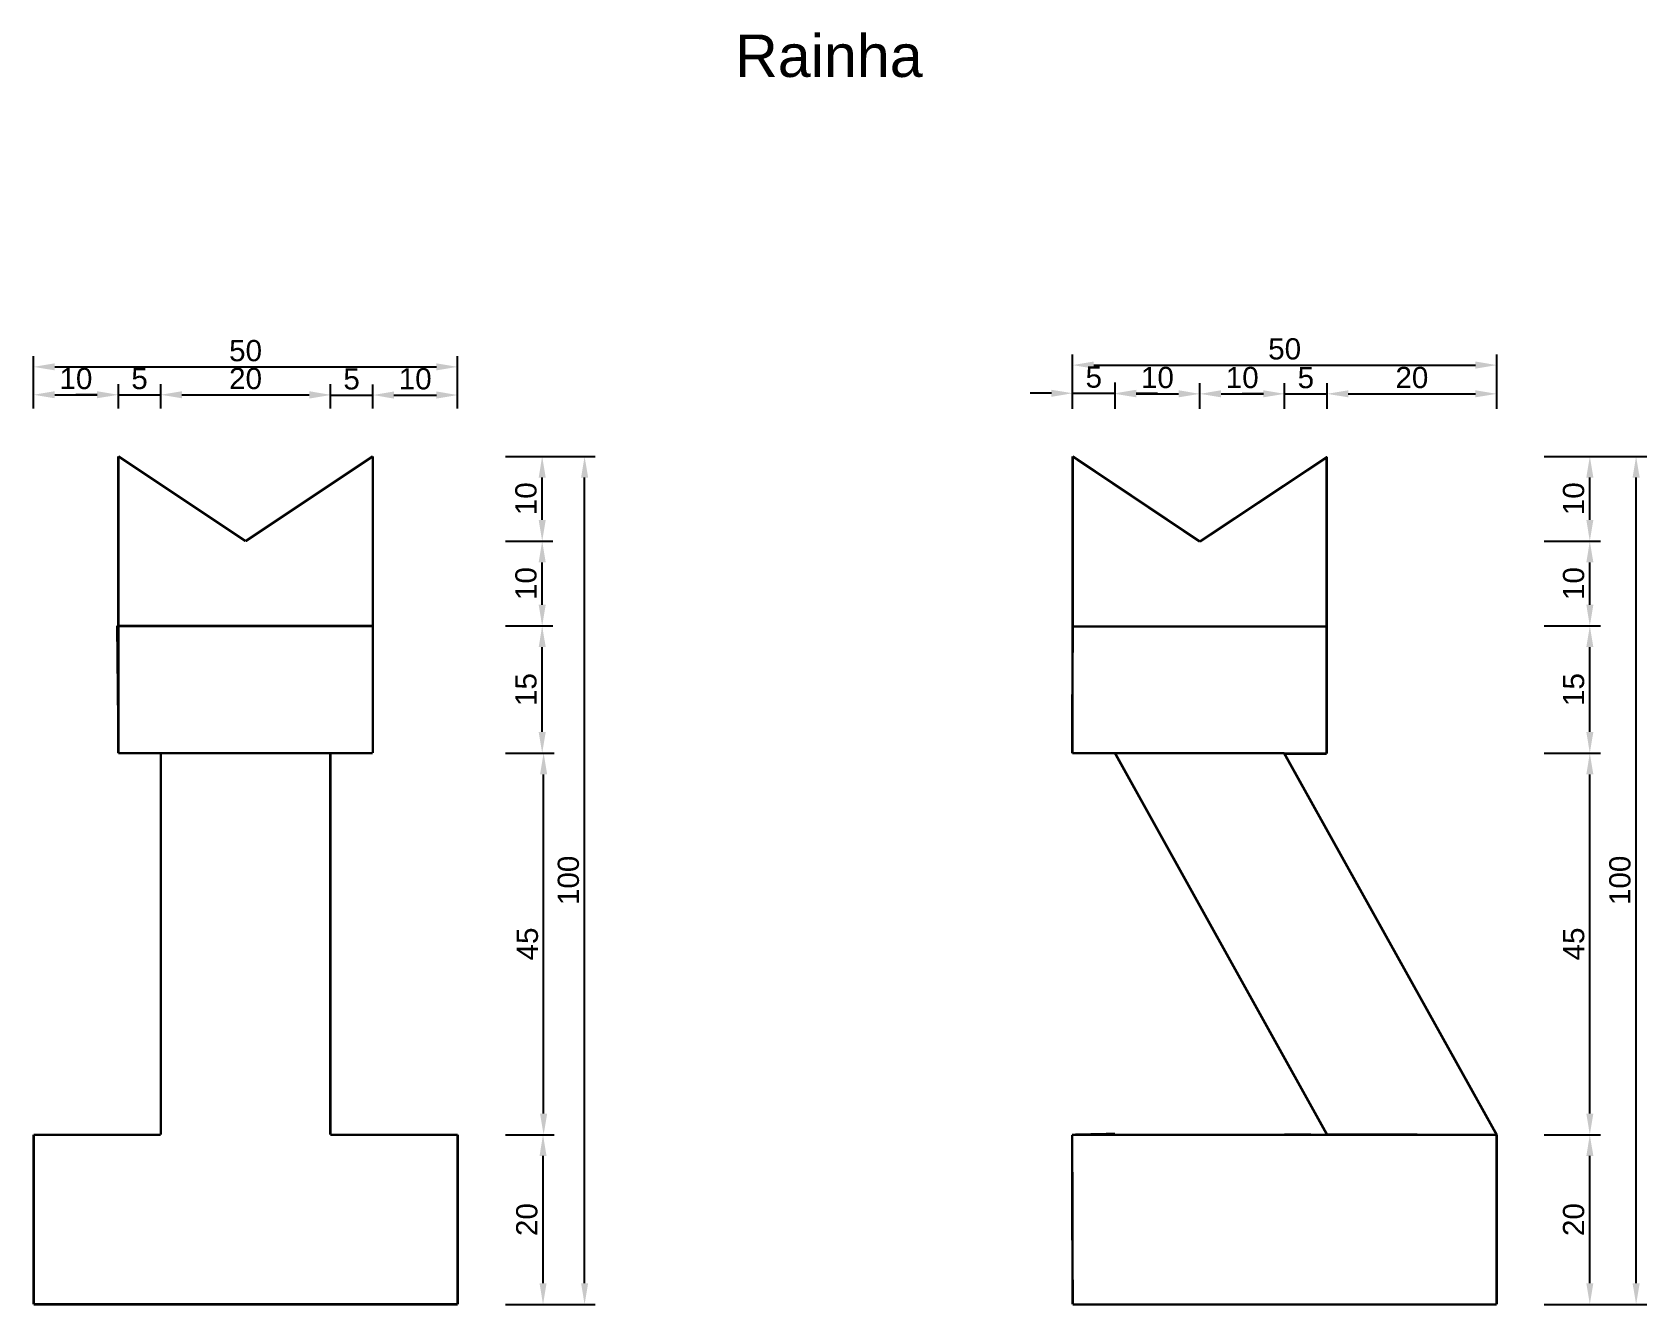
# Model space of a CAD drawing. Header units: millimetres. Extents: x -220846 to -220348, y 0 to 1408771.
# Drawn here: x -220550.8 to -220360.5, y 1408382.7 to 1408532.9 of the extents above; entities that cross this region are included whole.
import ezdxf

# ---------------------------------------------------------------- set-up
doc = ezdxf.new("R2010")
doc.units = ezdxf.units.MM
doc.styles.add('Anotativo', font='arial.ttf')
doc.styles.get("Standard").update_dxf_attribs({"font": 'arial.ttf'})
doc.dimstyles.new('ISO-25', dxfattribs={"dimtxt": 2.5, "dimasz": 2.5, "dimexe": 1.25, "dimexo": 0.625, "dimtad": 1, "dimtxsty": 'Standard', "dimcen": 2.5, "dimadec": 0, "dimazin": 0, "dimtfac": 1, "dimtmove": 0, "dimatfit": 1, "dimfxl": 1, "dimarcsym": 0})

# ---------------------------------------------------------------- blocks, each defined once
blk = doc.blocks.new('*D159')
at = {"color": 0, "lineweight": -2, "transparency": 16777216}
for p, q in [((-220495.06, 1408482.86), (-220484.47, 1408482.86)), ((-220485.72, 1408385.36), (-220485.72, 1408480.36)), ((-220495.06, 1408382.86), (-220484.47, 1408382.86))]:
    blk.add_line(p, q, dxfattribs=at)
at = {"color": 0, "transparency": 16777216}
for points in [[(-220486.13, 1408480.36), (-220485.3, 1408480.36), (-220485.72, 1408482.86)], [(-220486.13, 1408385.36), (-220485.3, 1408385.36), (-220485.72, 1408382.86)]]:
    blk.add_solid(points, dxfattribs=at)
at = {"layer": 'Defpoints', "color": 0, "transparency": 16777216}
for p in [(-220495.69, 1408482.86), (-220485.72, 1408482.86), (-220495.69, 1408382.86)]:
    blk.add_point(p, dxfattribs=at)
at = {"color": 0, "transparency": 16777216, "insert": (-220487.62, 1408432.86), "char_height": 2.5, "attachment_point": 5, "rotation": 90}
blk.add_mtext('100', dxfattribs=at)
blk = doc.blocks.new('*D160')
at = {"color": 0, "lineweight": -2, "transparency": 16777216}
for p, q in [((-220495.06, 1408402.86), (-220489.37, 1408402.86)), ((-220490.62, 1408385.36), (-220490.62, 1408400.36)), ((-220495.06, 1408382.86), (-220489.37, 1408382.86))]:
    blk.add_line(p, q, dxfattribs=at)
at = {"color": 0, "transparency": 16777216}
for points in [[(-220491.03, 1408400.36), (-220490.2, 1408400.36), (-220490.62, 1408402.86)], [(-220491.03, 1408385.36), (-220490.2, 1408385.36), (-220490.62, 1408382.86)]]:
    blk.add_solid(points, dxfattribs=at)
at = {"layer": 'Defpoints', "color": 0, "transparency": 16777216}
for p in [(-220495.69, 1408402.86), (-220490.62, 1408402.86), (-220495.69, 1408382.86)]:
    blk.add_point(p, dxfattribs=at)
at = {"color": 0, "transparency": 16777216, "insert": (-220492.52, 1408392.86), "char_height": 2.5, "attachment_point": 5, "rotation": 90}
blk.add_mtext('20', dxfattribs=at)
blk = doc.blocks.new('*D161')
at = {"color": 0, "lineweight": -2, "transparency": 16777216}
for p, q in [((-220495.06, 1408447.86), (-220489.3, 1408447.86)), ((-220490.55, 1408405.36), (-220490.55, 1408445.36)), ((-220495.06, 1408402.86), (-220489.3, 1408402.86))]:
    blk.add_line(p, q, dxfattribs=at)
at = {"color": 0, "transparency": 16777216}
for points in [[(-220490.97, 1408445.36), (-220490.13, 1408445.36), (-220490.55, 1408447.86)], [(-220490.97, 1408405.36), (-220490.13, 1408405.36), (-220490.55, 1408402.86)]]:
    blk.add_solid(points, dxfattribs=at)
at = {"layer": 'Defpoints', "color": 0, "transparency": 16777216}
for p in [(-220495.69, 1408447.86), (-220490.55, 1408447.86), (-220495.69, 1408402.86)]:
    blk.add_point(p, dxfattribs=at)
at = {"color": 0, "transparency": 16777216, "insert": (-220492.45, 1408425.36), "char_height": 2.5, "attachment_point": 5, "rotation": 90}
blk.add_mtext('45', dxfattribs=at)
blk = doc.blocks.new('*D162')
at = {"color": 0, "lineweight": -2, "transparency": 16777216}
for p, q in [((-220495.06, 1408462.86), (-220489.47, 1408462.86)), ((-220490.72, 1408450.36), (-220490.72, 1408460.36)), ((-220495.06, 1408447.86), (-220489.47, 1408447.86))]:
    blk.add_line(p, q, dxfattribs=at)
at = {"color": 0, "transparency": 16777216}
for points in [[(-220491.13, 1408460.36), (-220490.3, 1408460.36), (-220490.72, 1408462.86)], [(-220491.13, 1408450.36), (-220490.3, 1408450.36), (-220490.72, 1408447.86)]]:
    blk.add_solid(points, dxfattribs=at)
at = {"layer": 'Defpoints', "color": 0, "transparency": 16777216}
for p in [(-220495.69, 1408462.86), (-220490.72, 1408462.86), (-220495.69, 1408447.86)]:
    blk.add_point(p, dxfattribs=at)
at = {"color": 0, "transparency": 16777216, "insert": (-220492.62, 1408455.36), "char_height": 2.5, "attachment_point": 5, "rotation": 90}
blk.add_mtext('15', dxfattribs=at)
blk = doc.blocks.new('*D163')
at = {"color": 0, "lineweight": -2, "transparency": 16777216}
for p, q in [((-220495.06, 1408472.86), (-220489.47, 1408472.86)), ((-220490.72, 1408465.36), (-220490.72, 1408470.36)), ((-220495.06, 1408462.86), (-220489.47, 1408462.86))]:
    blk.add_line(p, q, dxfattribs=at)
at = {"color": 0, "transparency": 16777216}
for points in [[(-220491.13, 1408470.36), (-220490.3, 1408470.36), (-220490.72, 1408472.86)], [(-220491.13, 1408465.36), (-220490.3, 1408465.36), (-220490.72, 1408462.86)]]:
    blk.add_solid(points, dxfattribs=at)
at = {"layer": 'Defpoints', "color": 0, "transparency": 16777216}
for p in [(-220495.69, 1408472.86), (-220490.72, 1408472.86), (-220495.69, 1408462.86)]:
    blk.add_point(p, dxfattribs=at)
at = {"color": 0, "transparency": 16777216, "insert": (-220492.62, 1408467.86), "char_height": 2.5, "attachment_point": 5, "rotation": 90}
blk.add_mtext('10', dxfattribs=at)
blk = doc.blocks.new('*D164')
at = {"color": 0, "lineweight": -2, "transparency": 16777216}
for p, q in [((-220495.06, 1408482.86), (-220489.47, 1408482.86)), ((-220490.72, 1408475.36), (-220490.72, 1408480.36)), ((-220495.06, 1408472.86), (-220489.47, 1408472.86))]:
    blk.add_line(p, q, dxfattribs=at)
at = {"color": 0, "transparency": 16777216}
for points in [[(-220491.13, 1408480.36), (-220490.3, 1408480.36), (-220490.72, 1408482.86)], [(-220491.13, 1408475.36), (-220490.3, 1408475.36), (-220490.72, 1408472.86)]]:
    blk.add_solid(points, dxfattribs=at)
at = {"layer": 'Defpoints', "color": 0, "transparency": 16777216}
for p in [(-220495.69, 1408482.86), (-220490.72, 1408482.86), (-220495.69, 1408472.86)]:
    blk.add_point(p, dxfattribs=at)
at = {"color": 0, "transparency": 16777216, "insert": (-220492.62, 1408477.86), "char_height": 2.5, "attachment_point": 5, "rotation": 90}
blk.add_mtext('10', dxfattribs=at)
blk = doc.blocks.new('*D165')
at = {"color": 0, "lineweight": -2, "transparency": 16777216}
for p, q in [((-220550.69, 1408488.49), (-220550.69, 1408494.66)), ((-220548.19, 1408493.41), (-220503.19, 1408493.41)), ((-220500.69, 1408488.49), (-220500.69, 1408494.66))]:
    blk.add_line(p, q, dxfattribs=at)
at = {"color": 0, "transparency": 16777216}
for points in [[(-220548.19, 1408493.83), (-220548.19, 1408493), (-220550.69, 1408493.41)], [(-220503.19, 1408493.83), (-220503.19, 1408493), (-220500.69, 1408493.41)]]:
    blk.add_solid(points, dxfattribs=at)
at = {"layer": 'Defpoints', "color": 0, "transparency": 16777216}
for p in [(-220500.69, 1408493.41), (-220550.69, 1408487.86), (-220500.69, 1408487.86)]:
    blk.add_point(p, dxfattribs=at)
at = {"color": 0, "transparency": 16777216, "insert": (-220525.69, 1408495.31), "char_height": 2.5, "attachment_point": 5}
blk.add_mtext('50', dxfattribs=at)
blk = doc.blocks.new('*D166')
at = {"color": 0, "lineweight": -2, "transparency": 16777216}
for p, q in [((-220550.69, 1408488.49), (-220550.69, 1408491.37)), ((-220540.69, 1408488.49), (-220540.69, 1408491.37)), ((-220548.19, 1408490.12), (-220543.19, 1408490.12))]:
    blk.add_line(p, q, dxfattribs=at)
at = {"color": 0, "transparency": 16777216}
for points in [[(-220548.19, 1408490.54), (-220548.19, 1408489.71), (-220550.69, 1408490.12)], [(-220543.19, 1408490.54), (-220543.19, 1408489.71), (-220540.69, 1408490.12)]]:
    blk.add_solid(points, dxfattribs=at)
at = {"layer": 'Defpoints', "color": 0, "transparency": 16777216}
for p in [(-220540.69, 1408490.12), (-220550.69, 1408487.86), (-220540.69, 1408487.86)]:
    blk.add_point(p, dxfattribs=at)
at = {"color": 0, "transparency": 16777216, "insert": (-220545.69, 1408492.02), "char_height": 2.5, "attachment_point": 5}
blk.add_mtext('10', dxfattribs=at)
blk = doc.blocks.new('*D167')
at = {"color": 0, "lineweight": -2, "transparency": 16777216}
for p, q in [((-220540.69, 1408488.49), (-220540.69, 1408491.37)), ((-220535.69, 1408488.49), (-220535.69, 1408491.37)), ((-220543.19, 1408490.12), (-220545.69, 1408490.12)), ((-220540.69, 1408490.12), (-220535.69, 1408490.12)), ((-220533.19, 1408490.12), (-220530.69, 1408490.12))]:
    blk.add_line(p, q, dxfattribs=at)
at = {"color": 0, "transparency": 16777216}
for points in [[(-220543.19, 1408490.54), (-220543.19, 1408489.71), (-220540.69, 1408490.12)], [(-220533.19, 1408490.54), (-220533.19, 1408489.71), (-220535.69, 1408490.12)]]:
    blk.add_solid(points, dxfattribs=at)
at = {"layer": 'Defpoints', "color": 0, "transparency": 16777216}
for p in [(-220535.69, 1408490.12), (-220540.69, 1408487.86), (-220535.69, 1408487.86)]:
    blk.add_point(p, dxfattribs=at)
at = {"color": 0, "transparency": 16777216, "insert": (-220538.19, 1408492.02), "char_height": 2.5, "attachment_point": 5}
blk.add_mtext('5', dxfattribs=at)
blk = doc.blocks.new('*D168')
at = {"color": 0, "lineweight": -2, "transparency": 16777216}
for p, q in [((-220535.69, 1408488.49), (-220535.69, 1408491.37)), ((-220515.69, 1408488.49), (-220515.69, 1408491.37)), ((-220533.19, 1408490.12), (-220518.19, 1408490.12))]:
    blk.add_line(p, q, dxfattribs=at)
at = {"color": 0, "transparency": 16777216}
for points in [[(-220533.19, 1408490.54), (-220533.19, 1408489.71), (-220535.69, 1408490.12)], [(-220518.19, 1408490.54), (-220518.19, 1408489.71), (-220515.69, 1408490.12)]]:
    blk.add_solid(points, dxfattribs=at)
at = {"layer": 'Defpoints', "color": 0, "transparency": 16777216}
for p in [(-220515.69, 1408490.12), (-220535.69, 1408487.86), (-220515.69, 1408487.86)]:
    blk.add_point(p, dxfattribs=at)
at = {"color": 0, "transparency": 16777216, "insert": (-220525.69, 1408492.02), "char_height": 2.5, "attachment_point": 5}
blk.add_mtext('20', dxfattribs=at)
blk = doc.blocks.new('*D169')
at = {"color": 0, "lineweight": -2, "transparency": 16777216}
for p, q in [((-220515.69, 1408488.49), (-220515.69, 1408491.34)), ((-220510.69, 1408488.49), (-220510.69, 1408491.34)), ((-220518.19, 1408490.09), (-220520.69, 1408490.09)), ((-220515.69, 1408490.09), (-220510.69, 1408490.09)), ((-220508.19, 1408490.09), (-220505.69, 1408490.09))]:
    blk.add_line(p, q, dxfattribs=at)
at = {"color": 0, "transparency": 16777216}
for points in [[(-220518.19, 1408490.51), (-220518.19, 1408489.67), (-220515.69, 1408490.09)], [(-220508.19, 1408490.51), (-220508.19, 1408489.67), (-220510.69, 1408490.09)]]:
    blk.add_solid(points, dxfattribs=at)
at = {"layer": 'Defpoints', "color": 0, "transparency": 16777216}
for p in [(-220510.69, 1408490.09), (-220515.69, 1408487.86), (-220510.69, 1408487.86)]:
    blk.add_point(p, dxfattribs=at)
at = {"color": 0, "transparency": 16777216, "insert": (-220513.19, 1408491.98), "char_height": 2.5, "attachment_point": 5}
blk.add_mtext('5', dxfattribs=at)
blk = doc.blocks.new('*D170')
at = {"color": 0, "lineweight": -2, "transparency": 16777216}
for p, q in [((-220510.69, 1408488.49), (-220510.69, 1408491.34)), ((-220500.69, 1408488.49), (-220500.69, 1408491.34)), ((-220508.19, 1408490.09), (-220503.19, 1408490.09))]:
    blk.add_line(p, q, dxfattribs=at)
at = {"color": 0, "transparency": 16777216}
for points in [[(-220508.19, 1408490.51), (-220508.19, 1408489.67), (-220510.69, 1408490.09)], [(-220503.19, 1408490.51), (-220503.19, 1408489.67), (-220500.69, 1408490.09)]]:
    blk.add_solid(points, dxfattribs=at)
at = {"layer": 'Defpoints', "color": 0, "transparency": 16777216}
for p in [(-220500.69, 1408490.09), (-220510.69, 1408487.86), (-220500.69, 1408487.86)]:
    blk.add_point(p, dxfattribs=at)
at = {"color": 0, "transparency": 16777216, "insert": (-220505.69, 1408491.99), "char_height": 2.5, "attachment_point": 5}
blk.add_mtext('10', dxfattribs=at)
blk = doc.blocks.new('*D171')
at = {"color": 0, "lineweight": -2, "transparency": 16777216}
for p, q in [((-220372.57, 1408482.86), (-220360.49, 1408482.86)), ((-220361.74, 1408385.36), (-220361.74, 1408480.36)), ((-220372.57, 1408382.86), (-220360.49, 1408382.86))]:
    blk.add_line(p, q, dxfattribs=at)
at = {"color": 0, "transparency": 16777216}
for points in [[(-220362.16, 1408480.36), (-220361.32, 1408480.36), (-220361.74, 1408482.86)], [(-220362.16, 1408385.36), (-220361.32, 1408385.36), (-220361.74, 1408382.86)]]:
    blk.add_solid(points, dxfattribs=at)
at = {"layer": 'Defpoints', "color": 0, "transparency": 16777216}
for p in [(-220373.19, 1408482.86), (-220361.74, 1408482.86), (-220373.19, 1408382.86)]:
    blk.add_point(p, dxfattribs=at)
at = {"color": 0, "transparency": 16777216, "insert": (-220363.64, 1408432.86), "char_height": 2.5, "attachment_point": 5, "rotation": 90}
blk.add_mtext('100', dxfattribs=at)
blk = doc.blocks.new('*D172')
at = {"color": 0, "lineweight": -2, "transparency": 16777216}
for p, q in [((-220372.57, 1408402.86), (-220365.95, 1408402.86)), ((-220367.2, 1408385.36), (-220367.2, 1408400.36)), ((-220372.57, 1408382.86), (-220365.95, 1408382.86))]:
    blk.add_line(p, q, dxfattribs=at)
at = {"color": 0, "transparency": 16777216}
for points in [[(-220367.61, 1408400.36), (-220366.78, 1408400.36), (-220367.2, 1408402.86)], [(-220367.61, 1408385.36), (-220366.78, 1408385.36), (-220367.2, 1408382.86)]]:
    blk.add_solid(points, dxfattribs=at)
at = {"layer": 'Defpoints', "color": 0, "transparency": 16777216}
for p in [(-220373.19, 1408402.86), (-220367.2, 1408402.86), (-220373.19, 1408382.86)]:
    blk.add_point(p, dxfattribs=at)
at = {"color": 0, "transparency": 16777216, "insert": (-220369.1, 1408392.86), "char_height": 2.5, "attachment_point": 5, "rotation": 90}
blk.add_mtext('20', dxfattribs=at)
blk = doc.blocks.new('*D173')
at = {"color": 0, "lineweight": -2, "transparency": 16777216}
for p, q in [((-220372.57, 1408447.86), (-220365.95, 1408447.86)), ((-220367.2, 1408405.36), (-220367.2, 1408445.36)), ((-220372.57, 1408402.86), (-220365.95, 1408402.86))]:
    blk.add_line(p, q, dxfattribs=at)
at = {"color": 0, "transparency": 16777216}
for points in [[(-220367.61, 1408445.36), (-220366.78, 1408445.36), (-220367.2, 1408447.86)], [(-220367.61, 1408405.36), (-220366.78, 1408405.36), (-220367.2, 1408402.86)]]:
    blk.add_solid(points, dxfattribs=at)
at = {"layer": 'Defpoints', "color": 0, "transparency": 16777216}
for p in [(-220373.19, 1408447.86), (-220367.2, 1408447.86), (-220373.19, 1408402.86)]:
    blk.add_point(p, dxfattribs=at)
at = {"color": 0, "transparency": 16777216, "insert": (-220369.09, 1408425.36), "char_height": 2.5, "attachment_point": 5, "rotation": 90}
blk.add_mtext('45', dxfattribs=at)
blk = doc.blocks.new('*D174')
at = {"color": 0, "lineweight": -2, "transparency": 16777216}
for p, q in [((-220372.57, 1408462.86), (-220365.95, 1408462.86)), ((-220367.2, 1408450.36), (-220367.2, 1408460.36)), ((-220372.57, 1408447.86), (-220365.95, 1408447.86))]:
    blk.add_line(p, q, dxfattribs=at)
at = {"color": 0, "transparency": 16777216}
for points in [[(-220367.61, 1408460.36), (-220366.78, 1408460.36), (-220367.2, 1408462.86)], [(-220367.61, 1408450.36), (-220366.78, 1408450.36), (-220367.2, 1408447.86)]]:
    blk.add_solid(points, dxfattribs=at)
at = {"layer": 'Defpoints', "color": 0, "transparency": 16777216}
for p in [(-220373.19, 1408462.86), (-220367.2, 1408462.86), (-220373.19, 1408447.86)]:
    blk.add_point(p, dxfattribs=at)
at = {"color": 0, "transparency": 16777216, "insert": (-220369.1, 1408455.36), "char_height": 2.5, "attachment_point": 5, "rotation": 90}
blk.add_mtext('15', dxfattribs=at)
blk = doc.blocks.new('*D175')
at = {"color": 0, "lineweight": -2, "transparency": 16777216}
for p, q in [((-220372.57, 1408472.86), (-220365.95, 1408472.86)), ((-220367.2, 1408465.36), (-220367.2, 1408470.36)), ((-220372.57, 1408462.86), (-220365.95, 1408462.86))]:
    blk.add_line(p, q, dxfattribs=at)
at = {"color": 0, "transparency": 16777216}
for points in [[(-220367.61, 1408470.36), (-220366.78, 1408470.36), (-220367.2, 1408472.86)], [(-220367.61, 1408465.36), (-220366.78, 1408465.36), (-220367.2, 1408462.86)]]:
    blk.add_solid(points, dxfattribs=at)
at = {"layer": 'Defpoints', "color": 0, "transparency": 16777216}
for p in [(-220373.19, 1408472.86), (-220367.2, 1408472.86), (-220373.19, 1408462.86)]:
    blk.add_point(p, dxfattribs=at)
at = {"color": 0, "transparency": 16777216, "insert": (-220369.1, 1408467.86), "char_height": 2.5, "attachment_point": 5, "rotation": 90}
blk.add_mtext('10', dxfattribs=at)
blk = doc.blocks.new('*D176')
at = {"color": 0, "lineweight": -2, "transparency": 16777216}
for p, q in [((-220372.57, 1408482.86), (-220365.95, 1408482.86)), ((-220367.2, 1408475.36), (-220367.2, 1408480.36)), ((-220372.57, 1408472.86), (-220365.95, 1408472.86))]:
    blk.add_line(p, q, dxfattribs=at)
at = {"color": 0, "transparency": 16777216}
for points in [[(-220367.61, 1408480.36), (-220366.78, 1408480.36), (-220367.2, 1408482.86)], [(-220367.61, 1408475.36), (-220366.78, 1408475.36), (-220367.2, 1408472.86)]]:
    blk.add_solid(points, dxfattribs=at)
at = {"layer": 'Defpoints', "color": 0, "transparency": 16777216}
for p in [(-220373.19, 1408482.86), (-220367.2, 1408482.86), (-220373.19, 1408472.86)]:
    blk.add_point(p, dxfattribs=at)
at = {"color": 0, "transparency": 16777216, "insert": (-220369.1, 1408477.86), "char_height": 2.5, "attachment_point": 5, "rotation": 90}
blk.add_mtext('10', dxfattribs=at)
blk = doc.blocks.new('*D177')
at = {"color": 0, "lineweight": -2, "transparency": 16777216}
for p, q in [((-220428.18, 1408488.48), (-220428.18, 1408494.87)), ((-220425.68, 1408493.62), (-220380.68, 1408493.62)), ((-220378.18, 1408488.48), (-220378.18, 1408494.87))]:
    blk.add_line(p, q, dxfattribs=at)
at = {"color": 0, "transparency": 16777216}
for points in [[(-220425.68, 1408494.04), (-220425.68, 1408493.2), (-220428.18, 1408493.62)], [(-220380.68, 1408494.04), (-220380.68, 1408493.2), (-220378.18, 1408493.62)]]:
    blk.add_solid(points, dxfattribs=at)
at = {"layer": 'Defpoints', "color": 0, "transparency": 16777216}
for p in [(-220378.18, 1408493.62), (-220428.18, 1408487.86), (-220378.18, 1408487.86)]:
    blk.add_point(p, dxfattribs=at)
at = {"color": 0, "transparency": 16777216, "insert": (-220403.18, 1408495.52), "char_height": 2.5, "attachment_point": 5}
blk.add_mtext('50', dxfattribs=at)
blk = doc.blocks.new('*D178')
at = {"color": 0, "lineweight": -2, "transparency": 16777216}
for p, q in [((-220428.18, 1408488.48), (-220428.18, 1408491.55)), ((-220423.18, 1408488.48), (-220423.18, 1408491.55)), ((-220430.68, 1408490.3), (-220433.18, 1408490.3)), ((-220428.18, 1408490.3), (-220423.18, 1408490.3)), ((-220420.68, 1408490.3), (-220418.18, 1408490.3))]:
    blk.add_line(p, q, dxfattribs=at)
at = {"color": 0, "transparency": 16777216}
for points in [[(-220430.68, 1408490.71), (-220430.68, 1408489.88), (-220428.18, 1408490.3)], [(-220420.68, 1408490.71), (-220420.68, 1408489.88), (-220423.18, 1408490.3)]]:
    blk.add_solid(points, dxfattribs=at)
at = {"layer": 'Defpoints', "color": 0, "transparency": 16777216}
for p in [(-220423.18, 1408490.3), (-220428.18, 1408487.86), (-220423.18, 1408487.86)]:
    blk.add_point(p, dxfattribs=at)
at = {"color": 0, "transparency": 16777216, "insert": (-220425.68, 1408492.19), "char_height": 2.5, "attachment_point": 5}
blk.add_mtext('5', dxfattribs=at)
blk = doc.blocks.new('*D179')
at = {"color": 0, "lineweight": -2, "transparency": 16777216}
for p, q in [((-220423.18, 1408488.48), (-220423.18, 1408491.48)), ((-220413.18, 1408488.48), (-220413.18, 1408491.48)), ((-220420.68, 1408490.23), (-220415.68, 1408490.23))]:
    blk.add_line(p, q, dxfattribs=at)
at = {"color": 0, "transparency": 16777216}
for points in [[(-220420.68, 1408490.65), (-220420.68, 1408489.82), (-220423.18, 1408490.23)], [(-220415.68, 1408490.65), (-220415.68, 1408489.82), (-220413.18, 1408490.23)]]:
    blk.add_solid(points, dxfattribs=at)
at = {"layer": 'Defpoints', "color": 0, "transparency": 16777216}
for p in [(-220413.18, 1408490.23), (-220423.18, 1408487.86), (-220413.18, 1408487.86)]:
    blk.add_point(p, dxfattribs=at)
at = {"color": 0, "transparency": 16777216, "insert": (-220418.18, 1408492.14), "char_height": 2.5, "attachment_point": 5}
blk.add_mtext('10', dxfattribs=at)
blk = doc.blocks.new('*D180')
at = {"color": 0, "lineweight": -2, "transparency": 16777216}
for p, q in [((-220413.18, 1408488.48), (-220413.18, 1408491.48)), ((-220403.18, 1408488.48), (-220403.18, 1408491.48)), ((-220410.68, 1408490.23), (-220405.68, 1408490.23))]:
    blk.add_line(p, q, dxfattribs=at)
at = {"color": 0, "transparency": 16777216}
for points in [[(-220410.68, 1408490.65), (-220410.68, 1408489.82), (-220413.18, 1408490.23)], [(-220405.68, 1408490.65), (-220405.68, 1408489.82), (-220403.18, 1408490.23)]]:
    blk.add_solid(points, dxfattribs=at)
at = {"layer": 'Defpoints', "color": 0, "transparency": 16777216}
for p in [(-220403.18, 1408490.23), (-220413.18, 1408487.86), (-220403.18, 1408487.86)]:
    blk.add_point(p, dxfattribs=at)
at = {"color": 0, "transparency": 16777216, "insert": (-220408.18, 1408492.14), "char_height": 2.5, "attachment_point": 5}
blk.add_mtext('10', dxfattribs=at)
blk = doc.blocks.new('*D181')
at = {"color": 0, "lineweight": -2, "transparency": 16777216}
for p, q in [((-220403.18, 1408488.48), (-220403.18, 1408491.48)), ((-220398.18, 1408488.48), (-220398.18, 1408491.48)), ((-220405.68, 1408490.23), (-220408.18, 1408490.23)), ((-220403.18, 1408490.23), (-220398.18, 1408490.23)), ((-220395.68, 1408490.23), (-220393.18, 1408490.23))]:
    blk.add_line(p, q, dxfattribs=at)
at = {"color": 0, "transparency": 16777216}
for points in [[(-220405.68, 1408490.65), (-220405.68, 1408489.82), (-220403.18, 1408490.23)], [(-220395.68, 1408490.65), (-220395.68, 1408489.82), (-220398.18, 1408490.23)]]:
    blk.add_solid(points, dxfattribs=at)
at = {"layer": 'Defpoints', "color": 0, "transparency": 16777216}
for p in [(-220398.18, 1408490.23), (-220403.18, 1408487.86), (-220398.18, 1408487.86)]:
    blk.add_point(p, dxfattribs=at)
at = {"color": 0, "transparency": 16777216, "insert": (-220400.68, 1408492.13), "char_height": 2.5, "attachment_point": 5}
blk.add_mtext('5', dxfattribs=at)
blk = doc.blocks.new('*D182')
at = {"color": 0, "lineweight": -2, "transparency": 16777216}
for p, q in [((-220398.18, 1408488.48), (-220398.18, 1408491.48)), ((-220378.18, 1408488.48), (-220378.18, 1408491.48)), ((-220395.68, 1408490.23), (-220380.68, 1408490.23))]:
    blk.add_line(p, q, dxfattribs=at)
at = {"color": 0, "transparency": 16777216}
for points in [[(-220395.68, 1408490.65), (-220395.68, 1408489.82), (-220398.18, 1408490.23)], [(-220380.68, 1408490.65), (-220380.68, 1408489.82), (-220378.18, 1408490.23)]]:
    blk.add_solid(points, dxfattribs=at)
at = {"layer": 'Defpoints', "color": 0, "transparency": 16777216}
for p in [(-220378.18, 1408490.23), (-220398.18, 1408487.86), (-220378.18, 1408487.86)]:
    blk.add_point(p, dxfattribs=at)
at = {"color": 0, "transparency": 16777216, "insert": (-220388.18, 1408492.14), "char_height": 2.5, "attachment_point": 5}
blk.add_mtext('20', dxfattribs=at)

msp = doc.modelspace()

# ---------------------------------------------------------------- linework, layer by layer
msp.add_line((-220540.686, 1408447.863), (-220540.824, 1408462.863))
at = {"const_width": 0.3}
for points in [[(-220540.686, 1408482.863), (-220525.686, 1408472.863)], [(-220540.686, 1408462.863), (-220540.686, 1408482.863)], [(-220525.686, 1408472.863), (-220510.686, 1408482.863)], [(-220510.686, 1408482.863), (-220510.686, 1408462.863)], [(-220428.176, 1408482.856), (-220413.176, 1408472.808)], [(-220428.176, 1408462.792), (-220428.176, 1408482.856)], [(-220413.176, 1408472.808), (-220398.138, 1408482.8)], [(-220398.22, 1408462.792), (-220398.22, 1408482.8)], [(-220540.686, 1408462.863), (-220540.682, 1408472.863)], [(-220428.176, 1408462.792), (-220428.176, 1408472.792)], [(-220540.824, 1408462.863), (-220510.686, 1408462.863)], [(-220540.686, 1408447.863), (-220540.686, 1408462.863)], [(-220510.686, 1408462.863), (-220510.686, 1408447.863)], [(-220428.176, 1408462.792), (-220428.22, 1408447.856)], [(-220398.22, 1408462.792), (-220428.176, 1408462.792)], [(-220398.22, 1408447.792), (-220398.22, 1408462.792)], [(-220535.686, 1408447.863), (-220540.686, 1408447.863)], [(-220535.686, 1408447.863), (-220515.686, 1408447.863)], [(-220535.686, 1408402.863), (-220535.686, 1408447.863)], [(-220510.686, 1408447.863), (-220515.686, 1408447.863)], [(-220515.686, 1408447.863), (-220515.686, 1408402.863)], [(-220428.22, 1408447.856), (-220423.22, 1408447.856)], [(-220423.22, 1408447.856), (-220403.22, 1408447.856)], [(-220398.176, 1408402.871), (-220423.177, 1408447.856)], [(-220378.176, 1408402.856), (-220403.22, 1408447.824)], [(-220398.22, 1408447.792), (-220403.22, 1408447.792)], [(-220550.686, 1408402.863), (-220535.686, 1408402.863)], [(-220550.686, 1408382.863), (-220550.686, 1408402.863)], [(-220515.686, 1408402.863), (-220500.686, 1408402.863)], [(-220500.686, 1408382.863), (-220500.686, 1408402.863)], [(-220428.238, 1408402.856), (-220378.176, 1408402.856)], [(-220428.176, 1408382.856), (-220428.238, 1408402.856)], [(-220428.176, 1408402.856), (-220423.177, 1408402.965)], [(-220398.22, 1408402.856), (-220403.22, 1408402.875)], [(-220378.176, 1408402.856), (-220398.176, 1408402.871)], [(-220378.176, 1408402.856), (-220378.191, 1408382.856)], [(-220550.686, 1408382.863), (-220500.686, 1408382.863)], [(-220428.176, 1408382.856), (-220378.176, 1408382.856)]]:
    msp.add_lwpolyline(points, dxfattribs=at)

# ---------------------------------------------------------------- texts
at = {"insert": (-220467.982, 1408532.598), "char_height": 5, "width": 84.3182, "attachment_point": 1, "style": 'Anotativo'}
msp.add_mtext('Rainha', dxfattribs=at)

# ---------------------------------------------------------------- dimensions: what is measured, and where the dimension line sits
for base, p1, p2, picture, middle in [((-220500.686, 1408493.413), (-220550.686, 1408487.863), (-220500.686, 1408487.863), '*D165', (-220525.686, 1408495.315)), ((-220378.176, 1408493.622), (-220428.176, 1408487.856), (-220378.176, 1408487.856), '*D177', (-220403.176, 1408495.523)), ((-220540.686, 1408490.122), (-220550.686, 1408487.863), (-220540.686, 1408487.863), '*D166', (-220545.686, 1408492.024)), ((-220535.686, 1408490.122), (-220540.686, 1408487.863), (-220535.686, 1408487.863), '*D167', (-220538.186, 1408492.018)), ((-220515.686, 1408490.122), (-220535.686, 1408487.863), (-220515.686, 1408487.863), '*D168', (-220525.686, 1408492.024)), ((-220510.686, 1408490.089), (-220515.686, 1408487.863), (-220510.686, 1408487.863), '*D169', (-220513.186, 1408491.985)), ((-220500.686, 1408490.089), (-220510.686, 1408487.863), (-220500.686, 1408487.863), '*D170', (-220505.686, 1408491.99)), ((-220423.176, 1408490.297), (-220428.176, 1408487.856), (-220423.176, 1408487.856), '*D178', (-220425.676, 1408492.193)), ((-220413.176, 1408490.235), (-220423.176, 1408487.856), (-220413.176, 1408487.856), '*D179', (-220418.176, 1408492.136)), ((-220403.176, 1408490.235), (-220413.176, 1408487.856), (-220403.176, 1408487.856), '*D180', (-220408.176, 1408492.136)), ((-220398.176, 1408490.235), (-220403.176, 1408487.856), (-220398.176, 1408487.856), '*D181', (-220400.676, 1408492.131)), ((-220378.176, 1408490.235), (-220398.176, 1408487.856), (-220378.176, 1408487.856), '*D182', (-220388.176, 1408492.136))]:
    dim = msp.add_linear_dim(base=base, p1=p1, p2=p2, dimstyle='ISO-25')
    dim.commit()
    dim.dimension.update_dxf_attribs({"geometry": picture, "text_midpoint": middle})
for base, p1, p2, picture, middle in [((-220485.717, 1408482.863), (-220495.686, 1408382.863), (-220495.686, 1408482.863), '*D159', (-220487.619, 1408432.863)), ((-220490.716, 1408482.863), (-220495.686, 1408472.863), (-220495.686, 1408482.863), '*D164', (-220492.617, 1408477.863)), ((-220361.741, 1408482.856), (-220373.191, 1408382.856), (-220373.191, 1408482.856), '*D171', (-220363.642, 1408432.856)), ((-220367.196, 1408482.856), (-220373.191, 1408472.856), (-220373.191, 1408482.856), '*D176', (-220369.097, 1408477.856)), ((-220367.196, 1408472.856), (-220373.191, 1408462.856), (-220373.191, 1408472.856), '*D175', (-220369.097, 1408467.856)), ((-220490.716, 1408462.863), (-220495.686, 1408447.863), (-220495.686, 1408462.863), '*D162', (-220492.617, 1408455.363)), ((-220367.196, 1408462.856), (-220373.191, 1408447.856), (-220373.191, 1408462.856), '*D174', (-220369.097, 1408455.356)), ((-220490.551, 1408447.863), (-220495.686, 1408402.863), (-220495.686, 1408447.863), '*D161', (-220492.447, 1408425.363)), ((-220367.196, 1408447.856), (-220373.191, 1408402.856), (-220373.191, 1408447.856), '*D173', (-220369.092, 1408425.356)), ((-220490.616, 1408402.863), (-220495.686, 1408382.863), (-220495.686, 1408402.863), '*D160', (-220492.517, 1408392.863)), ((-220367.196, 1408402.856), (-220373.191, 1408382.856), (-220373.191, 1408402.856), '*D172', (-220369.097, 1408392.856))]:
    dim = msp.add_linear_dim(base=base, p1=p1, p2=p2, angle=90, dimstyle='ISO-25')
    dim.commit()
    dim.dimension.update_dxf_attribs({"geometry": picture, "text_midpoint": middle})
dim = msp.add_aligned_dim(p1=(-220495.686, 1408462.863), p2=(-220495.686, 1408472.863), distance=-4.971, dimstyle='ISO-25')
dim.commit()
dim.dimension.update_dxf_attribs({"geometry": '*D163', "text_midpoint": (-220492.617, 1408467.863)})

doc.saveas('drawing.dxf')
